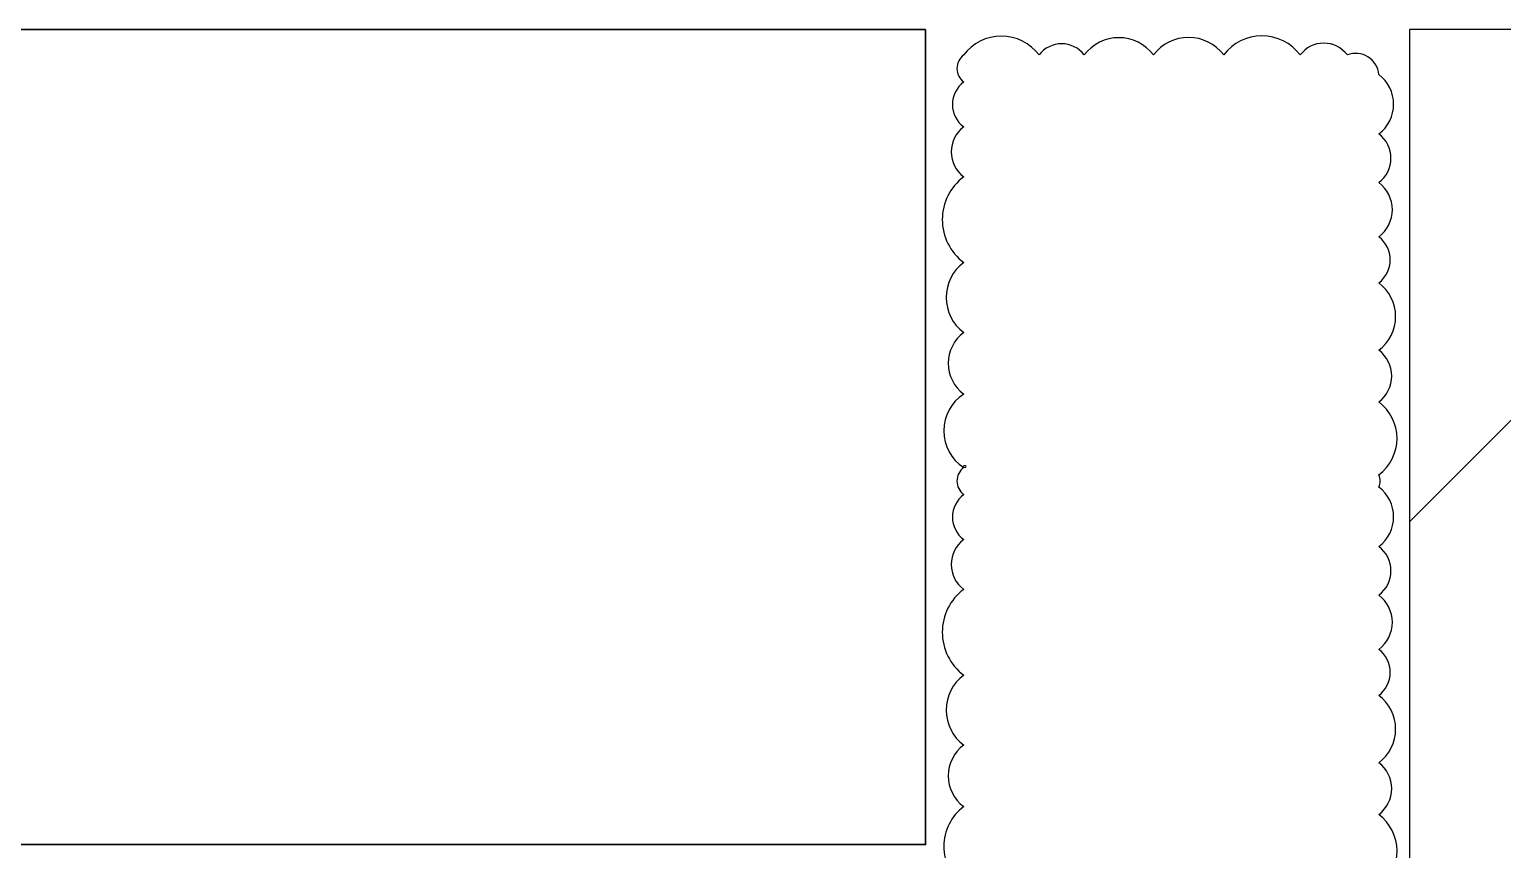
# Model space of a CAD drawing. Header units: millimetres. Extents: x 0 to 23.3, y 0 to 16.5.
# Drawn here: x 18.132 to 19.502, y 12.644 to 13.407 of the extents above; entities that cross this region are included whole.
import ezdxf

# ---------------------------------------------------------------- set-up
doc = ezdxf.new("R2010")
doc.units = ezdxf.units.MM
doc.layers.add('PDF _Геометрия', color=7, linetype='Continuous')

msp = doc.modelspace()

# ---------------------------------------------------------------- linework, layer by layer
at = {"layer": 'PDF _Геометрия', "lineweight": 30}
msp.add_lwpolyline([(18.9652, 13.4066), (17.9906, 13.4066), (17.9906, 12.649), (18.9652, 12.649)], close=True, dxfattribs=at)
at = {"layer": 'PDF _Геометрия', "lineweight": 25}
msp.add_lwpolyline([(19.3865, 12.6091, 0.499944), (19.3865, 12.6769, 0.49996), (19.3865, 12.725, 0.49999), (19.3865, 12.7876, 0.500057), (19.3865, 12.8304, 0.499956), (19.3865, 12.8808, 0.500102), (19.3865, 12.926, 0.49997), (19.3865, 12.9812, 0.231959), (19.3865, 12.9926, 0.499944), (19.3865, 13.0604, 0.49996), (19.3865, 13.1085, 0.500018), (19.3865, 13.1711, 0.500041), (19.3865, 13.2139, 0.499956), (19.3865, 13.2643, 0.500143), (19.3865, 13.3095, 0.49997), (19.3865, 13.3647, 0.499946), (19.3573, 13.3829, 0.499913), (19.3134, 13.3829, 0.500012), (19.2423, 13.3829, 0.499987), (19.177, 13.3829, 0.499922), (19.1126, 13.3829, 0.499924), (19.0707, 13.3829, 0.49997), (19.0006, 13.3829, 0.500104), (19.0006, 13.3578, 0.499903), (19.0006, 13.316, 0.499973), (19.0006, 13.2697, 0.50004), (19.0006, 13.19, 0.499988), (19.0006, 13.125, 0.500037), (19.0006, 13.0677, 0.543887), (19.0006, 12.9994, 0.500104), (19.0006, 12.9743, 0.499887), (19.0006, 12.9325, 0.499975), (19.0006, 12.8862, 0.500039), (19.0006, 12.8065, 0.49996), (19.0006, 12.7415, 0.500037), (19.0006, 12.6842, 0.500025), (19.0006, 12.6103, 0.500028)], format="xyb", dxfattribs=at)
for points in [[(21.6086, 13.4066), (19.4149, 13.4066), (19.4149, 10.0885), (21.6086, 10.0885)], [(19.6533, 13.1875), (19.4149, 12.9491)]]:
    msp.add_lwpolyline(points, dxfattribs=at)
at = {"layer": 'PDF _Геометрия', "lineweight": 5}
msp.add_lwpolyline([(19.0006, 12.9994), (19.0026, 12.9994), (19.0026, 13.0014), (19.0006, 13.0014)], close=True, dxfattribs=at)

doc.saveas('drawing.dxf')
